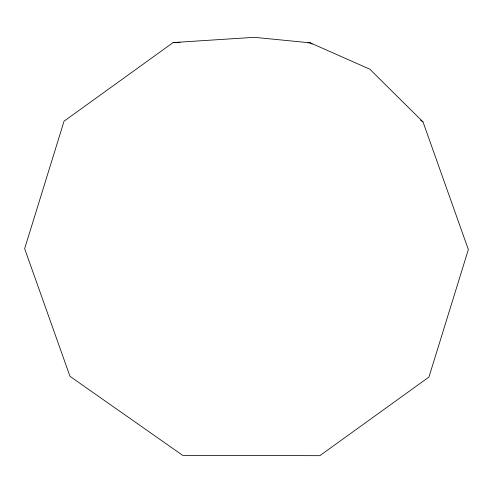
<?xml version="1.0" encoding="UTF-8"?>
<svg xmlns="http://www.w3.org/2000/svg" width="493" height="493" viewBox="0 0 493 493"><rect width="100%" height="100%" fill="white"/><g stroke="black" fill="none" stroke-linecap="round" stroke-linejoin="round"><path stroke-width="0.74" d="M173.148 42.564L64.053 121.186L24.65 248.669L69.988 376.332L182.743 455.396L319.852 455.674L428.947 377.059L468.35 249.569L423.012 121.913L369.824 69.193L310.257 42.842L254.363 37.326L173.148 42.564L180.081 42.577M307.946 42.836L310.257 42.842L312.149 44.167M420.492 120.144L423.012 121.913"/></g></svg>
